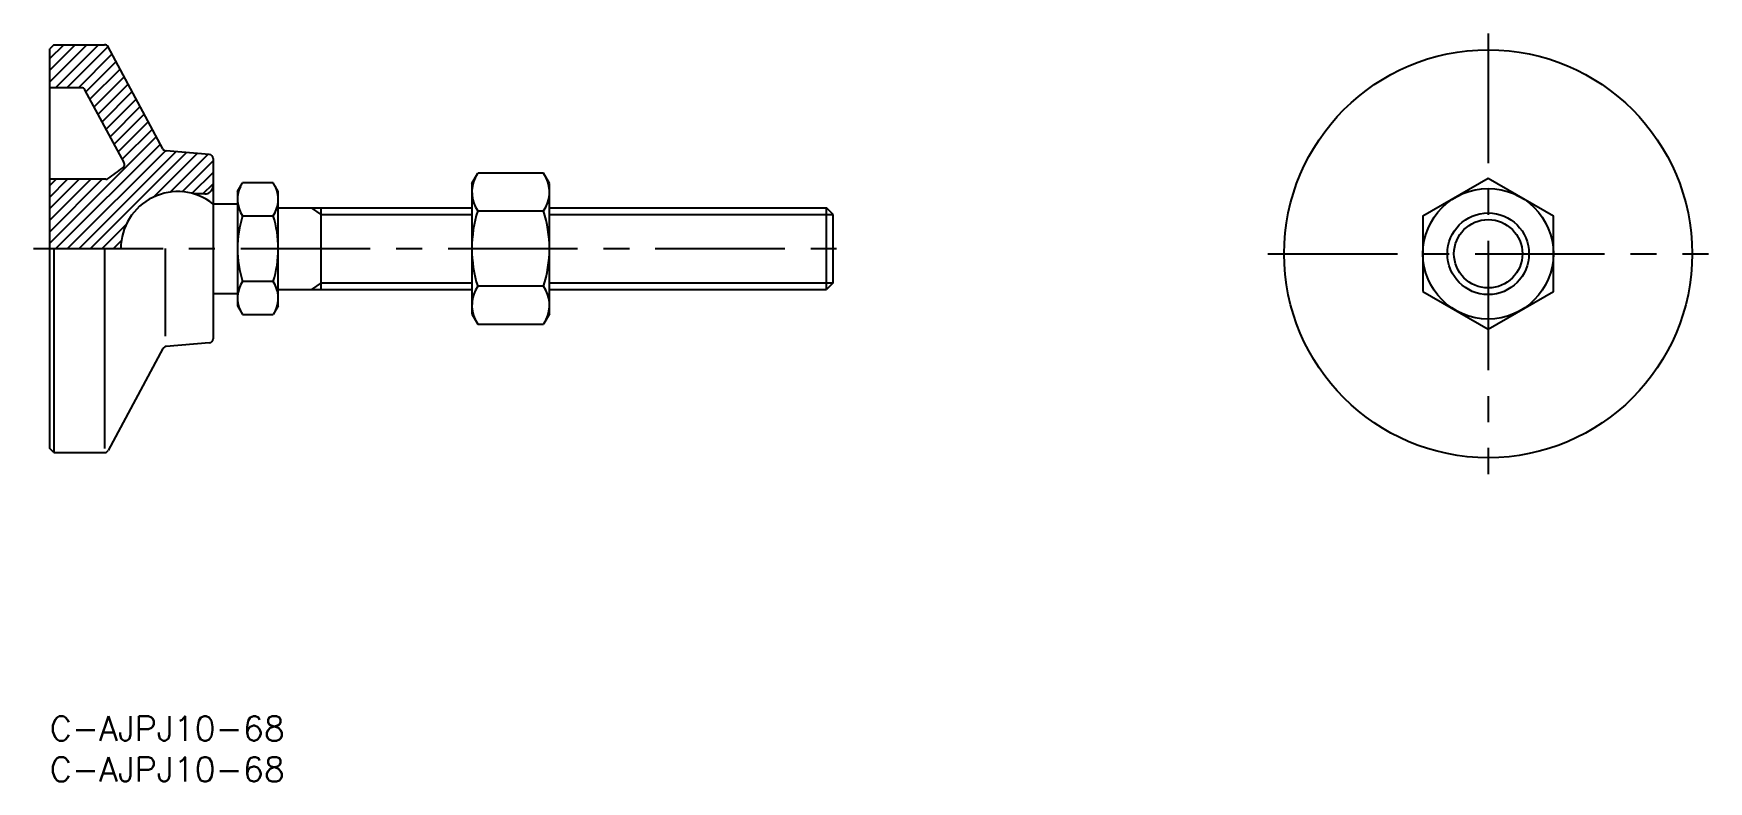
# Model space of a CAD drawing. Extents: x -2 to 203, y -8 to 84.
import ezdxf

# ---------------------------------------------------------------- set-up
doc = ezdxf.new("R2010")
doc.units = 0
doc.header["$LTSCALE"] = 0.5
doc.linetypes.add('CENTER', pattern=[50.8, 31.75, -6.35, 6.35, -6.35])
doc.layers.get('0').update_dxf_attribs({"linetype": 'CONTINUOUS'})
doc.layers.add('CENTER', color=1, linetype='CENTER')
doc.layers.add('後で消してね', color=7, linetype='CONTINUOUS')
doc.styles.get("Standard").update_dxf_attribs({"font": 'txt.shx', "height": 3, "bigfont": 'bigfont.shx'})

# ---------------------------------------------------------------- blocks, each defined once
blk = doc.blocks.new('*U11')
at = {"color": 7, "linetype": 'CONTINUOUS'}
blk.add_text('C-AJPJ10-68', height=3, dxfattribs=at).set_placement((0, -3))
blk = doc.blocks.new('*U12')
at = {"color": 7, "linetype": 'CONTINUOUS'}
blk.add_text('C-AJPJ10-68', height=3, dxfattribs=at).set_placement((0, -8))
blk = doc.blocks.new('*X13')
at = {"color": 0, "linetype": 'CONTINUOUS'}
for p, q in [((0, 77.78), (4.54, 82.32)), ((0, 79.2), (3.12, 82.32)), ((0, 80.61), (1.71, 82.32)), ((0.69, 77.05), (5.95, 82.32)), ((2.1, 77.05), (7.13, 82.08)), ((3.52, 77.05), (7.62, 81.16)), ((4.43, 76.55), (8.12, 80.24)), ((4.92, 75.63), (8.61, 79.32)), ((5.42, 74.71), (9.11, 78.4)), ((5.91, 73.79), (9.6, 77.48)), ((6.41, 72.87), (10.1, 76.57)), ((6.9, 71.95), (10.59, 75.65)), ((7.4, 71.04), (11.09, 74.73)), ((7.89, 70.12), (11.58, 73.81)), ((8.39, 69.2), (12.08, 72.89)), ((8.88, 68.28), (12.57, 71.97)), ((0, 57.98), (13.07, 71.05)), ((0.75, 57.32), (13.56, 70.13)), ((2.16, 57.32), (14.16, 69.32)), ((3.58, 57.32), (15.46, 69.2)), ((4.99, 57.32), (16.76, 69.09)), ((12.76, 63.67), (18.07, 68.98)), ((14.76, 64.25), (19.37, 68.87)), ((16.22, 64.3), (20, 68.08)), ((0, 59.4), (6.42, 65.82)), ((0, 60.81), (5.01, 65.82)), ((0, 62.23), (3.59, 65.82)), ((0, 63.64), (2.18, 65.82)), ((0, 65.05), (0.76, 65.82)), ((17.43, 64.1), (20, 66.67)), ((18.76, 64.02), (20, 65.25)), ((6.41, 57.32), (9.35, 60.26)), ((7.82, 57.32), (8.76, 58.26))]:
    blk.add_line(p, q, dxfattribs=at)

msp = doc.modelspace()

# ---------------------------------------------------------------- linework, layer by layer
at = {"color": 7, "linetype": 'CONTINUOUS'}
for p, q in [((0.5, 82.32), (0, 81.82)), ((0.5, 82.32), (6.7, 82.32)), ((0, 32.82), (0, 81.82)), ((13.87, 69.56), (7.14, 82.05)), ((3.86, 77.05), (0, 77.05)), ((9.1, 67.88), (4.3, 76.79)), ((19.54, 68.86), (14.27, 69.3)), ((20, 68.36), (20, 46.28)), ((6.86, 65.82), (0, 65.82)), ((51.73, 65.32), (52.44, 66.56)), ((60.51, 66.56), (52.44, 66.56)), ((61.23, 65.32), (60.51, 66.56)), ((19, 64.02), (17.69, 64.02)), ((23, 64.32), (23.63, 65.4)), ((23, 64.32), (23, 50.32)), ((27.37, 65.4), (23.63, 65.4)), ((28, 64.32), (27.37, 65.4)), ((28, 50.32), (28, 64.32)), ((51.73, 65.32), (51.73, 49.32)), ((61.23, 49.32), (61.23, 65.32)), ((20, 62.82), (23, 62.82)), ((28, 62.32), (51.73, 62.32)), ((33.25, 52.32), (33.25, 62.32)), ((52.44, 61.94), (60.51, 61.94)), ((61.23, 62.32), (95.19, 62.32)), ((95.19, 52.32), (95.19, 62.32)), ((96, 61.51), (95.19, 62.32)), ((23.63, 61.36), (27.37, 61.36)), ((96, 53.13), (96, 61.51)), ((0.5, 57.32), (0.5, 32.32)), ((6.7, 57.32), (6.7, 32.82)), ((14.13, 57.32), (14.13, 46.61)), ((20, 51.82), (23, 51.82)), ((27.37, 53.28), (23.63, 53.28)), ((28, 52.32), (51.73, 52.32)), ((60.51, 52.7), (52.44, 52.7)), ((61.23, 52.32), (95.19, 52.32)), ((96, 53.13), (95.19, 52.32)), ((23, 50.32), (23.63, 49.23)), ((28, 50.32), (27.37, 49.23)), ((51.73, 49.32), (52.44, 48.08)), ((61.23, 49.32), (60.51, 48.08)), ((23.63, 49.23), (27.37, 49.23)), ((52.44, 48.08), (60.51, 48.08)), ((19.54, 45.78), (14.27, 45.34)), ((13.87, 45.08), (7.14, 32.58)), ((0.5, 32.32), (0, 32.82)), ((0.5, 32.32), (6.7, 32.32))]:
    msp.add_line(p, q, dxfattribs=at)
at = {"color": 3, "linetype": 'CONTINUOUS'}
for p, q in [((33.25, 61.51), (32.07, 62.32)), ((33.25, 61.51), (51.73, 61.51)), ((61.23, 61.51), (96, 61.51)), ((33.25, 53.13), (32.07, 52.32)), ((33.25, 53.13), (51.73, 53.13)), ((61.23, 53.13), (96, 53.13))]:
    msp.add_line(p, q, dxfattribs=at)
at = {"color": 7, "linetype": 'CONTINUOUS'}
msp.add_lwpolyline([(168.27, 52.07), (176.27, 47.46), (184.27, 52.07), (184.27, 61.31), (176.27, 65.93), (168.27, 61.31)], close=True, dxfattribs=at)
for radius in [25, 8, 5]:
    msp.add_circle((176.27, 56.69), radius, dxfattribs=at)
at = {"color": 3, "linetype": 'CONTINUOUS'}
msp.add_circle((176.27, 56.69), 4.19, dxfattribs=at)
at = {"color": 7, "linetype": 'CONTINUOUS'}
for centre, radius, start, end in [((6.7, 81.82), 0.5, 28.3008, 90), ((3.86, 76.55), 0.5, 28.3008, 90), ((8.65, 67.64), 0.5, 304.3054, 28.3008), ((14.31, 69.79), 0.5, 208.3008, 265.2364), ((19.5, 68.36), 0.5, 0, 85.2364), ((6.86, 66.32), 0.5, 270, 306.0878), ((-84.75, 192.01), 156.04, 306.0878, 306.9007), ((55.82, 64.25), 4.09, 154.3842, 214.3842), ((57.14, 64.25), 4.09, 325.6158, 25.6158), ((15.68, 57.33), 6.98, 51.8217, 180.085), ((19, 65.02), 1, 270, 0), ((26.58, 63.38), 3.58, 154.3842, 214.3842), ((24.42, 63.38), 3.58, 325.6158, 25.6158), ((67.01, 57.32), 15.29, 162.412, 197.588), ((45.94, 57.32), 15.29, 342.412, 17.588), ((36.37, 57.32), 13.37, 162.412, 197.588), ((14.63, 57.32), 13.37, 342.412, 17.588), ((26.58, 51.26), 3.58, 145.6158, 205.6158), ((24.42, 51.26), 3.58, 334.3842, 34.3842), ((55.82, 50.39), 4.09, 145.6158, 205.6158), ((57.14, 50.39), 4.09, 334.3842, 34.3842), ((14.31, 44.84), 0.5, 94.7636, 151.6992), ((19.5, 46.28), 0.5, 274.7636, 0), ((6.7, 32.82), 0.5, 270, 331.6992)]:
    msp.add_arc(centre, radius, start, end, dxfattribs=at)
at = {"layer": 'CENTER', "color": 1, "linetype": 'CENTER'}
for p, q in [((176.27, 83.69), (176.27, 29.69)), ((-2, 57.32), (98, 57.32)), ((149.27, 56.69), (203.27, 56.69))]:
    msp.add_line(p, q, dxfattribs=at)

# ---------------------------------------------------------------- block references
at = {"color": 3, "linetype": 'CONTINUOUS'}
msp.add_blockref('*X13', (0, 0), dxfattribs=at)
at = {"layer": '後で消してね', "color": 7, "linetype": 'CONTINUOUS'}
for name in ['*U11', '*U12']:
    msp.add_blockref(name, (0, 0), dxfattribs=at)

doc.saveas('drawing.dxf')
